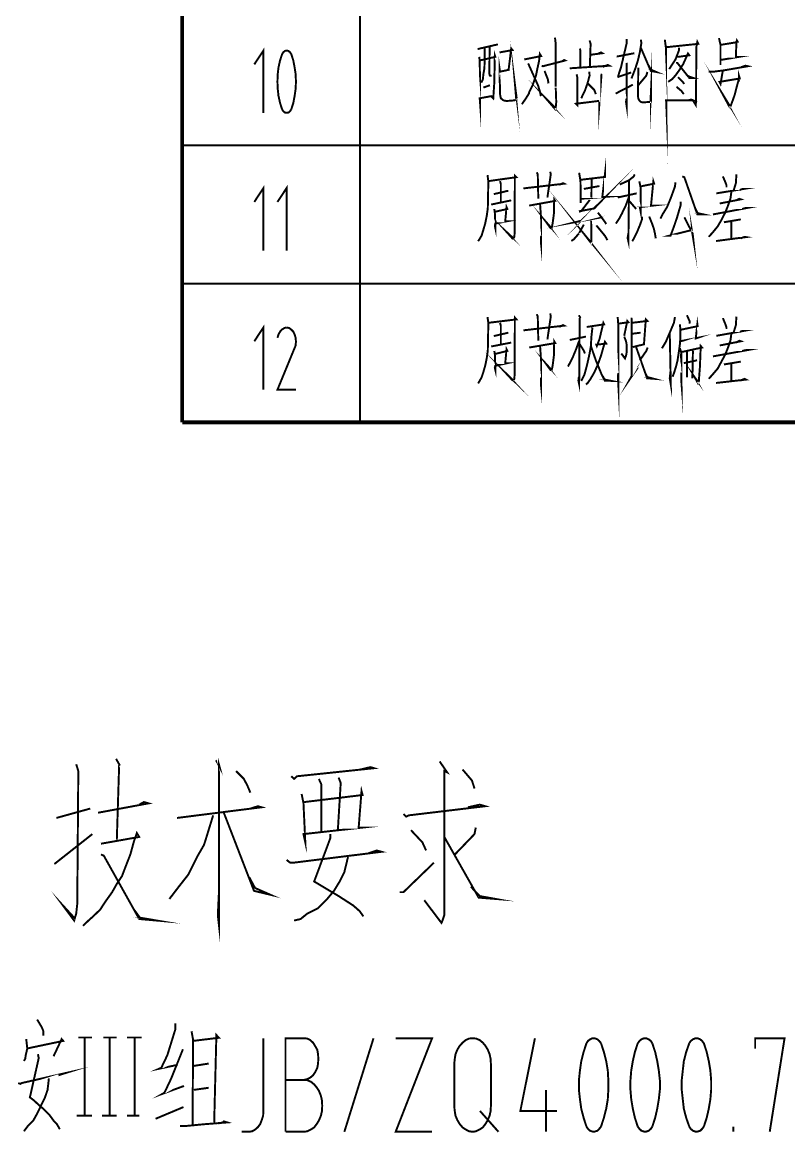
# Model space of a CAD drawing. Header units: millimetres. Extents: x 65 to 1398, y -63 to 357.
# Drawn here: x 355.76 to 389.54, y 71.72 to 120.62 of the extents above; entities that cross this region are included whole.
import ezdxf

# ---------------------------------------------------------------- set-up
doc = ezdxf.new("R2010")
doc.units = ezdxf.units.MM
doc.header["$LTSCALE"] = 0.25
doc.layers.add('P', color=7, linetype='Continuous')

msp = doc.modelspace()

# ---------------------------------------------------------------- linework, layer by layer
at = {"layer": 'P'}
for points, const_width in [([(362.8127897448064, 188.3498292557956), (362.8127897448064, 102.999869971135)], 0.1710016096220384), ([(370.6457037794706, 188.3498292557956), (370.6457037794706, 102.999869971135)], 0.0858259029281714), ([(377.5501375915483, 117.2554224082574), (377.481216790712, 117.8054884224788), (377.5267305271133, 117.2554224082574)], 0.0858259029281714), ([(379.2360964270994, 119.9387822672313), (379.2699066312833, 119.6637492601206), (379.2699066312833, 117.7827315542782)], 0.0858259029281714), ([(380.7614567927774, 119.8126441977763), (380.8069705291787, 119.6637492601206), (380.7725101287606, 118.6201843040621)], 0.0858259029281714), ([(382.3895481634754, 119.8698614663951), (382.3895481634754, 119.6637492601206), (382.1489755567828, 118.6429411722628), (382.0111339551103, 118.2183630312621)], 0.0858259029281714), ([(383.0202385107506, 119.8471045981944), (383.0436455751856, 119.6982096605387), (382.9747247743493, 119.2853350517555), (382.8830471053124, 118.9069208433904), (382.779665904058, 118.585723903644), (382.6073639019673, 118.1383888944426)], 0.0858259029281714), ([(384.0755069990265, 119.8471045981944), (384.1216709316622, 119.5148543224649), (384.1444277998628, 116.8997650680929), (384.1327242676454, 117.1747980752036), (385.3258343575937, 117.1747980752036), (385.24521002454, 117.2092584756218), (385.0846115546669, 117.1747980752036)], 0.0858259029281714), ([(384.1327242676454, 119.5148543224649), (385.5553536283032, 119.6637492601206), (385.5091896956676, 119.7554269291575), (385.463025763032, 119.5148543224649), (385.4519724270488, 117.2320153438224), (385.4402688948313, 116.9686858689292), (385.3141308253763, 117.1747980752036)], 0.0858259029281714), ([(386.4610769826892, 119.9160253990307), (386.5299977835254, 119.617585327485), (386.5299977835254, 118.7346188412997), (386.5299977835254, 118.9524345797917), (387.3440434688744, 119.0902761814642), (387.2068520634362, 119.0902761814642), (387.2296089316368, 119.7209665287394), (387.2523657998375, 119.8126441977763), (387.2868262002556, 119.7554269291575), (387.1606881308006, 119.7209665287394), (386.5299977835254, 119.617585327485)], 0.0858259029281714), ([(366.3908196221831, 116.6247320609822), (366.3908196221831, 119.3653091885749), (365.9896485456173, 118.7573757095004)], 0.0858259029281714), ([(367.6177399163154, 119.2164142509192), (367.5605226476966, 119.2963883877386), (367.4916018468604, 119.3542558525917), (367.4116277100409, 119.3653091885749), (367.3427069092047, 119.3542558525917), (367.2737861083684, 119.2963883877386), (367.2165688397496, 119.2164142509192)], 0.0858259029281714), ([(375.8297183555791, 119.4342299894112), (376.7243883739818, 119.6409923919199)], 0.0858259029281714), ([(375.8986391564154, 119.0902761814642), (375.9213960246159, 118.929677711591), (375.9330995568334, 118.0122508249876), (375.9330995568334, 117.771678218295), (375.9330995568334, 117.1058772743674), (375.9213960246159, 117.2664757442405), (376.4259483024362, 117.3588036095118), (376.5176259714731, 117.2664757442405), (376.5637899041086, 117.9550335563688), (376.5865467723093, 119.1591969823004), (376.6093036405099, 119.0902761814642), (375.9213960246159, 118.929677711591)], 0.0858259029281714), ([(376.1392117631079, 119.49144725803), (376.1392117631079, 118.9069208433904), (376.1275082308904, 118.585723903644), (376.0819944944891, 118.3217442325165), (376.0592376262884, 118.092224961807), (375.9903168254522, 117.9550335563688)], 0.0858259029281714), ([(376.3570275015999, 119.5376111906656), (376.3459741656167, 118.3445011007171), (376.3687310338174, 118.2645269638977), (376.4487051706368, 118.2528234316802)], 0.0858259029281714), ([(376.7926589785837, 119.2853350517555), (377.3661320572402, 119.3887162530099), (377.3089147886214, 119.4569868576118), (377.1944802513839, 118.5285066350252)], 0.0858259029281714), ([(377.8823878672778, 118.9758416442266), (378.6281629480249, 119.1247365818823), (378.5702954831718, 119.2164142509192), (378.5364852789879, 118.9069208433904), (378.4675644781517, 118.5974274358615), (378.3986436773155, 118.2645269638977), (378.2608020756429, 117.8633558873319), (378.1002036057698, 117.5304554153681), (378.0891502697866, 117.4732381467493), (377.9513086681141, 117.2554224082574), (377.7790066660234, 117.0031462693473)], 0.0858259029281714), ([(380.3368786517767, 119.4569868576118), (380.3596355199773, 119.3308487881568), (380.3596355199773, 118.5974274358615)], 0.0858259029281714), ([(380.8069705291787, 119.1819538505011), (381.3232263392163, 119.2508746513373), (381.2660090705975, 119.2853350517555), (381.1509243371257, 119.2391711191199)], 0.0858259029281714), ([(382.9058039735131, 118.6201843040621), (382.9058039735131, 118.5285066350252), (382.8941004412956, 117.3815604777124), (382.9058039735131, 117.2554224082574), (382.9519679061487, 117.1747980752036), (383.0202385107506, 117.1058772743674), (383.0891593115869, 117.0831204061667), (383.4220597835507, 117.1058772743674), (383.467573519952, 117.1058772743674), (383.467573519952, 117.5993762162043), (383.4448166517514, 117.1175808065848)], 0.0858259029281714), ([(383.0202385107506, 119.49144725803), (383.4565201839688, 118.4706391701722), (383.6970927906614, 118.4251254337709), (383.4565201839688, 118.5285066350252), (383.3531389827144, 118.7346188412997)], 0.0858259029281714), ([(384.6145196772649, 119.1019797136817), (384.6717369458836, 119.0902761814642), (385.1535323555031, 119.1591969823004), (385.0963150868843, 119.2391711191199), (384.8784993483924, 118.7573757095004), (384.7061973463018, 118.4940462346071), (384.5573024086461, 118.2872838320983), (384.4084074709904, 118.115632026242), (384.2244019366823, 117.9894939567869)], 0.0858259029281714), ([(384.6951440103186, 119.49144725803), (384.6951440103186, 119.3653091885749), (384.5455988764286, 118.9758416442266), (384.3505400061373, 118.6774015726809), (384.2705658693178, 118.5512635032259)], 0.0858259029281714), ([(367.2165688397496, 119.2164142509192), (367.1248911707127, 118.929677711591), (367.0559703698764, 118.6201843040621), (367.0215099694583, 118.3217442325165), (367.0098064372409, 118.0005472927701), (367.0215099694583, 117.6910538852413), (367.0559703698764, 117.3698569454949), (367.1248911707127, 117.0603635379661), (367.2165688397496, 116.7736269986379)], 0.0858259029281714), ([(367.6177399163154, 116.7736269986379), (367.7094175853523, 117.0603635379661), (367.7672850502054, 117.3698569454949), (367.8127987866067, 117.6910538852413), (367.8245023188242, 118.0005472927701), (367.8127987866067, 118.3217442325165), (367.7672850502054, 118.6201843040621), (367.7094175853523, 118.929677711591), (367.6177399163154, 119.2164142509192)], 0.0858259029281714), ([(377.2399939877852, 118.5285066350252), (376.8160660430187, 118.4368289659883), (376.7926589785837, 118.5974274358615), (376.7926589785837, 118.3445011007171), (376.8160660430187, 117.6565934848231), (376.8160660430187, 117.4732381467493), (376.8271193790019, 117.3815604777124), (376.8505264434368, 117.2664757442405), (376.8960401798382, 117.2320153438224), (376.9649609806744, 117.1747980752036), (377.0683421819288, 117.152041207003), (377.1717233831832, 117.152041207003), (377.4584599225114, 117.1747980752036), (377.5267305271133, 117.2320153438224)], 0.0858259029281714), ([(378.0546898693684, 118.803539642136), (378.5020248785698, 117.8054884224788), (378.5819990153893, 117.5304554153681), (378.6164594158074, 117.3588036095118)], 0.0858259029281714), ([(378.6509198162256, 118.7001584408816), (378.7081370848443, 118.6774015726809), (379.6827812400665, 118.929677711591), (379.6372675036652, 118.9524345797917), (379.568346702829, 118.9069208433904)], 0.0858259029281714), ([(382.7335019714224, 119.2508746513373), (381.9539166864915, 119.1019797136817)], 0.0858259029281714), ([(382.3895481634754, 118.8262965103366), (382.4012516956929, 118.6774015726809), (382.4012516956929, 116.8770081998923), (382.3667912952748, 117.1058772743674), (382.3895481634754, 117.2554224082574)], 0.0858259029281714), ([(384.5690059408635, 118.8262965103366), (384.6262232094823, 118.8262965103366), (385.1535323555031, 118.1611457626433), (385.3258343575937, 118.1611457626433), (385.1535323555031, 118.2183630312621), (385.0735582186837, 118.2645269638977)], 0.0858259029281714), ([(386.6333789847798, 118.4940462346071), (386.5299977835254, 117.89781628775), (386.4838338508898, 117.9894939567869), (387.3785038692926, 118.1383888944426), (387.3440434688744, 118.2528234316802), (387.3440434688744, 118.1383888944426), (387.2296089316368, 117.7138107534419), (387.1606881308006, 117.4387777463312), (387.0807139939811, 117.2092584756218), (387.0117931931449, 117.0259031375479), (386.9656292605093, 116.8997650680929), (386.9311688600911, 116.8770081998923), (386.6216754525623, 117.4504812785487), (386.9428723923086, 116.9225219362935)], 0.0858259029281714), ([(378.7770578856806, 118.4706391701722), (378.9259528233363, 118.092224961807), (378.9493598877713, 117.9205731559507)], 0.0858259029281714), ([(379.8895436425753, 118.585723903644), (381.6327197467452, 118.7001584408816), (381.5637989459089, 118.7346188412997), (381.3342796751995, 118.6429411722628)], 0.0858259029281714), ([(380.1879837141209, 118.3217442325165), (380.2217939183048, 118.1956061630614), (380.2217939183048, 118.1383888944426), (380.2217939183048, 116.9686858689292), (380.164576649686, 117.0259031375479), (381.1853847375438, 117.152041207003)], 0.0858259029281714), ([(380.7497532605599, 118.4368289659883), (380.7614567927774, 118.2645269638977), (380.6691289275062, 117.9205731559507), (380.5546943902687, 117.5993762162043), (380.4747202534492, 117.4387777463312), (380.3940959203954, 117.2664757442405)], 0.0858259029281714), ([(381.2887659387982, 118.3445011007171), (381.1853847375438, 116.9225219362935), (381.1853847375438, 117.1058772743674)], 0.0858259029281714), ([(381.9883770869096, 118.1956061630614), (382.5963105659842, 118.4023685655702)], 0.0858259029281714), ([(383.3069750500788, 118.4251254337709), (383.2614613136776, 118.2645269638977), (382.9058039735131, 117.839948822897)], 0.0858259029281714), ([(386.0020384412703, 118.4368289659883), (386.2205043759965, 118.4368289659883), (386.6678393851979, 118.4940462346071), (387.734161209457, 118.6774015726809), (387.6307800082026, 118.7001584408816), (387.4474246701288, 118.6429411722628)], 0.0858259029281714), ([(376.3687310338174, 117.839948822897), (376.0819944944891, 117.7372178178769)], 0.0858259029281714), ([(379.2699066312833, 117.7372178178769), (379.2933136957182, 117.1058772743674), (379.2699066312833, 116.8425477994741), (379.2471497630826, 116.7853305308553), (378.880439086935, 117.2092584756218), (379.2471497630826, 116.8425477994741)], 0.0858259029281714), ([(380.6691289275062, 117.9316264919339), (380.9675689990519, 117.6338366166225), (381.0364897998881, 117.4504812785487)], 0.0858259029281714), ([(381.9077527538559, 117.4732381467493), (382.6652313668204, 117.8633558873319)], 0.0858259029281714), ([(384.6606836099004, 118.1956061630614), (384.8440389479742, 118.0122508249876), (384.9357166170112, 117.89781628775)], 0.0858259029281714), ([(384.5917628090642, 117.771678218295), (384.8095785475562, 117.5876726839869), (384.9129597488105, 117.4504812785487)], 0.0858259029281714), ([(367.2165688397496, 116.7736269986379), (367.2737861083684, 116.6930026655841), (367.3427069092047, 116.6357853969653), (367.4116277100409, 116.6247320609822), (367.4916018468604, 116.6357853969653), (367.5605226476966, 116.6930026655841), (367.6177399163154, 116.7736269986379)], 0.0858259029281714), ([(362.8127897448064, 115.1910493643411), (414.1119722389493, 115.1910493643411)], 0.0858259029281714), ([(380.3024182513585, 113.9868859384095), (380.3596355199773, 113.6195250660275), (380.3713390521948, 112.9660778505517), (380.3713390521948, 112.6565844430229), (380.3713390521948, 112.8399397810967), (381.4032004760357, 112.9199139179161), (381.3232263392163, 112.9199139179161), (381.4376608764539, 113.9179651375732), (381.4376608764539, 113.8028804041014), (380.3596355199773, 113.6767423346463)], 0.0858259029281714), ([(376.3115137651986, 113.6195250660275), (377.5384340593308, 113.7918270681182), (377.4695132584945, 113.8607478689545), (377.4695132584945, 113.6767423346463), (377.4584599225114, 111.3373362836194), (377.4467563902939, 111.165684477763), (377.4005924576583, 111.0967636769268)], 0.0858259029281714), ([(378.4331040777336, 114.0096428066102), (378.4786178141349, 113.9179651375732), (378.5020248785698, 112.8399397810967)], 0.0858259029281714), ([(380.2907147191411, 112.2892235706409), (380.9675689990519, 112.4153616400959), (381.1970882697613, 112.6565844430229), (380.3940959203954, 111.8763489618577), (380.164576649686, 111.8191316932389), (381.2887659387982, 112.0252438995133), (381.128167468925, 112.2320063020221), (381.4376608764539, 111.8191316932389), (381.4948781450727, 111.727454024202)], 0.0858259029281714), ([(379.0293340245906, 114.0323996748108), (379.0520908927913, 113.9179651375732), (378.9031959551356, 112.8971570497154)], 0.0858259029281714), ([(382.7452055036399, 113.9179651375732), (382.7107451032218, 113.8262874685363), (382.4929293647298, 113.6539854664457), (382.2178963576191, 113.5278473969907), (382.091758288164, 113.4706301283719), (382.5046328969473, 113.6539854664457), (382.4701724965291, 110.9706256074717), (382.435712096111, 111.1195205451274), (382.4701724965291, 111.3145794154187)], 0.0858259029281714), ([(387.2296089316368, 113.9179651375732), (387.2068520634362, 113.5278473969907), (387.1034708621818, 113.1955971212611)], 0.0858259029281714), ([(366.3908196221831, 110.5577509986885), (366.3908196221831, 113.3100316584987), (365.9896485456173, 112.7020981794241)], 0.0858259029281714), ([(367.4116277100409, 110.5577509986885), (367.4116277100409, 113.3100316584987), (367.0098064372409, 112.7020981794241)], 0.0858259029281714), ([(376.2653498325629, 113.8835047371551), (376.299810232981, 113.6195250660275), (376.2881067007636, 112.8744001815148), (376.2770533647804, 112.4153616400959), (376.2308894321448, 112.0831113643664), (376.1619686313086, 111.7502108924026), (376.0819944944891, 111.4751778852919), (376.0013701614354, 111.2111982141643), (375.8524752237797, 110.9706256074717)], 0.0858259029281714), ([(376.8160660430187, 113.6195250660275), (376.8505264434368, 113.50509052879), (376.8505264434368, 112.6903946472067)], 0.0858259029281714), ([(379.4305051011564, 113.4589265961544), (379.5911035710296, 113.5278473969907), (379.6372675036652, 113.50509052879), (377.8479274668597, 113.2983281262812)], 0.0858259029281714), ([(380.8531344618143, 113.7346097994994), (380.8414309295968, 112.8971570497154)], 0.0858259029281714), ([(382.9519679061487, 113.6084717300444), (383.0091851747675, 113.3444920589168), (383.0091851747675, 112.7710189802604), (383.0091851747675, 112.2892235706409), (382.9747247743493, 112.4725789087147), (383.5592511889889, 112.541499709551), (383.467573519952, 112.541499709551), (383.5709547212064, 113.6084717300444), (383.6054151216246, 113.50509052879), (382.9747247743493, 113.378952459335)], 0.0858259029281714), ([(384.5455988764286, 113.5623077974088), (384.5228420082279, 113.378952459335), (384.3394866701541, 112.8744001815148), (384.178888200281, 112.4842824409322), (383.9955328622071, 112.1858423693865), (383.8804481287352, 111.9680266308946)], 0.0858259029281714), ([(384.8440389479742, 113.8262874685363), (384.9357166170112, 113.7918270681182), (385.5091896956676, 112.1513819689684), (385.7842227027784, 112.1513819689684), (385.520893227885, 112.2092494338215), (385.4292155588481, 112.3926047718953)], 0.0858259029281714), ([(386.6333789847798, 113.8262874685363), (386.7478135220173, 113.5623077974088), (386.7939774546529, 113.4361697279537), (386.7939774546529, 113.3444920589168)], 0.0858259029281714), ([(377.1827767191663, 113.1955971212611), (376.5403828396737, 113.0460519873711)], 0.0858259029281714), ([(378.1002036057698, 112.541499709551), (379.2471497630826, 112.7482621120597), (379.2016360266813, 112.817182912896), (379.2016360266813, 112.7482621120597), (379.1899324944638, 112.1858423693865), (379.132715225845, 111.7502108924026), (379.0865512932094, 111.5206916216932)], 0.0858259029281714), ([(380.8297273973793, 111.8763489618577), (380.8414309295968, 111.2456586145825), (380.8414309295968, 111.016139343873), (380.8297273973793, 110.890001274418), (380.5546943902687, 111.2456586145825), (380.8297273973793, 110.9127581426186)], 0.0858259029281714), ([(380.508530457633, 113.2755712580806), (381.1970882697613, 113.4017093275356)], 0.0858259029281714), ([(382.4929293647298, 112.9199139179161), (382.3550877630573, 112.541499709551), (382.183435957201, 112.1858423693865), (382.0683512237291, 111.9680266308946), (381.9194562860734, 111.7502108924026)], 0.0858259029281714), ([(382.0000806191271, 112.8971570497154), (382.8368831726768, 113.0805123877893)], 0.0858259029281714), ([(387.0117931931449, 113.1721900568262), (386.9656292605093, 112.8399397810967), (386.8394911910543, 112.4842824409322), (386.7250566538167, 112.2092494338215), (386.5644581839435, 111.8991058300583), (386.4038597140703, 111.6240728229476), (386.1970973115616, 111.3717966840375), (386.0137419734878, 111.165684477763)], 0.0858259029281714), ([(386.3466424454516, 113.0805123877893), (387.5618592073664, 113.2755712580806), (387.5046419387476, 113.2755712580806), (387.3785038692926, 113.2300575216793)], 0.0858259029281714), ([(376.4259483024362, 112.5876636421866), (377.3089147886214, 112.7710189802604)], 0.0858259029281714), ([(376.5637899041086, 112.3926047718953), (376.5865467723093, 112.2320063020221), (376.6093036405099, 111.7846712928207), (376.6093036405099, 111.5440986861282), (376.5865467723093, 111.6468296911482), (376.6093036405099, 111.7502108924026), (377.137262982765, 111.853592093657), (377.0455853137282, 111.853592093657), (377.102802582347, 112.4725789087147), (377.137262982765, 112.3926047718953), (376.5865467723093, 112.2664667024403)], 0.0858259029281714), ([(379.0637944250088, 111.5206916216932), (378.8459786865168, 111.8191316932389), (379.0865512932094, 111.5440986861282)], 0.0858259029281714), ([(378.5819990153893, 112.5876636421866), (378.6281629480249, 111.9335662304764), (378.6281629480249, 111.3945535522381), (378.6281629480249, 110.9361652070536), (378.6281629480249, 110.8210804735817), (378.6164594158074, 110.9361652070536), (378.6281629480249, 111.2111982141643)], 0.0858259029281714), ([(380.7725101287606, 112.7937758484611), (380.3940959203954, 112.3009271028584), (380.3024182513585, 112.2664667024403)], 0.0858259029281714), ([(382.5046328969473, 112.7482621120597), (382.8141263044761, 112.3926047718953)], 0.0858259029281714), ([(384.775118147138, 112.7138017116416), (384.775118147138, 112.5642565777516), (384.6262232094823, 112.0597042999315)], 0.0858259029281714), ([(386.1970973115616, 112.1513819689684), (387.7114043412564, 112.4381185082966), (387.6424835404201, 112.4381185082966), (387.4818850705469, 112.3926047718953)], 0.0858259029281714), ([(386.4955373831073, 112.6331773785879), (387.4246678019281, 112.817182912896), (387.3557470010919, 112.8399397810967), (387.2179053994194, 112.7710189802604)], 0.0858259029281714), ([(377.3895391216752, 111.0623032765086), (377.1138559183301, 111.3717966840375), (377.4122959898758, 111.0967636769268)], 0.0858259029281714), ([(383.0781059756037, 112.0597042999315), (383.0781059756037, 111.9569732949114), (382.9747247743493, 111.6702367555832), (382.8368831726768, 111.3373362836194), (382.7452055036399, 111.1539809455455), (382.6418243023855, 110.9706256074717)], 0.0858259029281714), ([(383.3875993831326, 112.0597042999315), (383.5137374525876, 111.7502108924026), (383.593711589407, 111.5206916216932), (383.6398755220426, 111.3145794154187), (383.6626323902433, 111.1884413459637), (383.6743359224608, 111.0967636769268)], 0.0858259029281714), ([(384.6372765454655, 112.0831113643664), (384.4883816078099, 111.6468296911482), (384.3277831379366, 111.2111982141643), (384.2588623371004, 111.2111982141643), (385.2107496241219, 111.4517708208569)], 0.0858259029281714), ([(384.9357166170112, 112.0252438995133), (385.3030774893931, 111.3145794154187), (385.3258343575937, 111.0967636769268), (385.2796704249582, 111.3717966840375)], 0.0858259029281714), ([(380.508530457633, 111.7046971560013), (380.3024182513585, 111.3373362836194)], 0.0858259029281714), ([(381.0592466680888, 111.6702367555832), (381.4376608764539, 111.2111982141643), (381.5065816772901, 111.0967636769268), (381.5410420777083, 111.016139343873)], 0.0858259029281714), ([(386.6788927211811, 111.8074281610214), (387.4246678019281, 111.9335662304764)], 0.0858259029281714), ([(387.0117931931449, 111.8191316932389), (387.0000896609274, 111.0388962120737)], 0.0858259029281714), ([(380.2907147191411, 111.3145794154187), (380.0728989806491, 111.0623032765086), (379.9584644434115, 110.9816789434549)], 0.0858259029281714), ([(386.3349389132341, 110.9816789434549), (387.6535368764033, 111.1539809455455), (387.5852662718013, 111.165684477763), (387.4129642697106, 111.0967636769268)], 0.0858259029281714), ([(362.8127897448064, 109.1013114338468), (414.1119722389493, 109.1013114338468)], 0.0858259029281714), ([(376.2653498325629, 107.6331683367876), (376.299810232981, 107.3808921978775), (376.2881067007636, 106.6240637811473), (376.2770533647804, 106.1533217075109), (376.2308894321448, 105.8210714317814), (376.1619686313086, 105.4881709598176), (376.0819944944891, 105.2131379527069), (376.0013701614354, 104.9725653460143), (375.8524752237797, 104.7085856748867)], 0.0858259029281714), ([(376.3115137651986, 107.3808921978775), (377.5384340593308, 107.5297871355332), (377.4695132584945, 107.6097612723526), (377.4695132584945, 107.4264059342788), (377.4584599225114, 105.0869998832518), (377.4467563902939, 104.9146978811612), (377.4005924576583, 104.8347237443418)], 0.0858259029281714), ([(378.4331040777336, 107.7593064062426), (378.4786178141349, 107.6559252049883), (378.5020248785698, 106.5896033807292)], 0.0858259029281714), ([(379.0293340245906, 107.7937668066608), (379.0520908927913, 107.6559252049883), (378.9031959551356, 106.6468206493479)], 0.0858259029281714), ([(380.3251751195592, 107.587004404152), (380.3024182513585, 104.6741252744686), (380.2679578509404, 104.8347237443418), (380.2907147191411, 105.0063755501981)], 0.0858259029281714), ([(380.2907147191411, 107.713142473607), (380.3596355199773, 107.587004404152)], 0.0858259029281714), ([(382.0000806191271, 107.6331683367876), (382.0228374873278, 107.3230247330244), (382.0228374873278, 104.7313425430874), (382.0111339551103, 104.9381049455962), (382.0228374873278, 105.1669740200713)], 0.0858259029281714), ([(382.6073639019673, 107.6097612723526), (382.6190674341849, 107.3808921978775), (382.6190674341849, 105.0408359506162), (382.5618501655661, 104.9381049455962), (382.8941004412956, 105.4192501589814)], 0.0858259029281714), ([(382.6418243023855, 107.3808921978775), (383.3069750500788, 107.460866334697), (383.2387044454769, 107.5297871355332), (383.1580801124231, 106.4400582468392)], 0.0858259029281714), ([(384.5228420082279, 107.6331683367876), (384.4773282718266, 107.3808921978775), (384.2933227375185, 106.9446105246593), (384.1216709316622, 106.5434394480936), (383.9493689295715, 106.2567029087653)], 0.0858259029281714), ([(384.7634146149205, 107.0707485941143), (385.520893227885, 107.2313470639875), (385.5091896956676, 107.3230247330244), (385.4402688948313, 106.6923343857492), (385.5091896956676, 106.7157414501842), (384.7406577467199, 106.5661963162942)], 0.0858259029281714), ([(385.0501511542487, 107.713142473607), (385.1652358877207, 107.460866334697), (385.1762892237037, 107.3464317974594)], 0.0858259029281714), ([(386.6333789847798, 107.587004404152), (386.7478135220173, 107.3119713970413), (386.7939774546529, 107.1741297953688), (386.7939774546529, 107.1052089945325)], 0.0858259029281714), ([(387.2296089316368, 107.6559252049883), (387.2068520634362, 107.2775109966231), (387.1034708621818, 106.9446105246593)], 0.0858259029281714), ([(366.3908196221831, 104.4329024715417), (366.3908196221831, 107.1741297953688), (365.9896485456173, 106.5661963162942)], 0.0858259029281714), ([(367.4116277100409, 107.1741297953688), (367.319950041004, 107.1513729271681), (367.2048653075321, 107.0824521263318), (367.1248911707127, 106.9907744572949), (367.0559703698764, 106.8646363878399), (367.0098064372409, 106.7157414501842)], 0.0858259029281714), ([(367.7555815179879, 106.2449993765479), (367.8127987866067, 106.3828409782204), (367.8245023188242, 106.555142980311), (367.8127987866067, 106.7157414501842), (367.7672850502054, 106.8646363878399), (367.7094175853523, 106.9907744572949), (367.6177399163154, 107.0824521263318), (367.5260622472784, 107.1513729271681), (367.4116277100409, 107.1741297953688)], 0.0858259029281714), ([(376.8160660430187, 107.3808921978775), (376.8505264434368, 107.2547541284225), (376.8505264434368, 106.4400582468392)], 0.0858259029281714), ([(379.4305051011564, 107.1968866635694), (379.5911035710296, 107.2775109966231), (379.6372675036652, 107.2547541284225), (377.8479274668597, 107.0479917259137)], 0.0858259029281714), ([(380.8875948622324, 107.1741297953688), (380.8414309295968, 106.772958718803), (380.8186740613962, 106.3600841100197), (380.7614567927774, 106.0271836380559), (380.6808324597237, 105.6604729619083), (380.6008583229042, 105.3392760221619), (380.5319375220679, 105.0869998832518), (380.3940959203954, 104.8230202121243)], 0.0858259029281714), ([(380.634668527088, 107.1968866635694), (381.4032004760357, 107.3119713970413), (381.3687400756177, 107.3808921978775), (381.1970882697613, 106.6578739853311), (381.0820035362894, 106.3600841100197), (381.0592466680888, 106.4173013786385), (381.4948781450727, 106.4634653112741), (381.4376608764539, 106.5434394480936), (381.3921471400526, 106.3828409782204), (381.2660090705975, 105.935505969019), (381.128167468925, 105.5453882284364), (380.9675689990519, 105.1903810845062), (380.8069705291787, 104.9146978811612), (380.6808324597237, 104.7313425430874), (380.6008583229042, 104.6624217422511)], 0.0858259029281714), ([(382.0572978877459, 107.3464317974594), (382.4701724965291, 107.4036490660782), (382.4240085638936, 107.460866334697), (382.286166962221, 106.8074191192211)], 0.0858259029281714), ([(384.7406577467199, 107.3119713970413), (384.7634146149205, 107.0707485941143), (384.7634146149205, 106.772958718803), (384.7406577467199, 106.4400582468392), (384.6951440103186, 106.1078079711097), (384.6372765454655, 105.7293937627445), (384.5690059408635, 105.4537105593995), (384.4883816078099, 105.1903810845062), (384.4194608069735, 105.0063755501981)], 0.0858259029281714), ([(377.1827767191663, 106.9446105246593), (376.5403828396737, 106.7957155870036)], 0.0858259029281714), ([(378.1002036057698, 106.2911633091835), (379.2471497630826, 106.4862221794748), (379.2016360266813, 106.5661963162942), (379.2016360266813, 106.4862221794748), (379.1899324944638, 105.935505969019), (379.132715225845, 105.4881709598176), (379.0865512932094, 105.2703552213257)], 0.0858259029281714), ([(380.3024182513585, 106.5896033807292), (380.164576649686, 106.211189172364), (380.0273852442478, 105.8782887004002), (379.8895436425753, 105.6032556932895), (379.8089193095216, 105.4537105593995)], 0.0858259029281714), ([(379.8895436425753, 106.6240637811473), (380.6008583229042, 106.772958718803)], 0.0858259029281714), ([(382.286166962221, 106.772958718803), (382.3206273626392, 106.6923343857492), (382.3667912952748, 106.5661963162942), (382.4012516956929, 106.3828409782204), (382.4012516956929, 106.2339460405647), (382.3895481634754, 106.0505907024909), (382.3667912952748, 105.935505969019), (382.3206273626392, 105.809367899564), (382.160028892766, 106.0271836380559), (382.3206273626392, 105.8210714317814)], 0.0858259029281714), ([(383.0091851747675, 106.9446105246593), (382.6418243023855, 106.899096788258)], 0.0858259029281714), ([(384.2933227375185, 106.9218536564587), (384.3394866701541, 104.6624217422511), (384.2933227375185, 104.9381049455962), (384.3277831379366, 105.247598353125)], 0.0858259029281714), ([(387.0117931931449, 106.9218536564587), (386.9656292605093, 106.5896033807292), (386.8394911910543, 106.2339460405647), (386.7250566538167, 105.9582628372196), (386.5644581839435, 105.6604729619083), (386.4038597140703, 105.3620328903626), (386.1970973115616, 105.12146028367), (386.0137419734878, 104.9146978811612)], 0.0858259029281714), ([(386.3466424454516, 106.8074191192211), (387.5618592073664, 107.0252348577131), (387.5046419387476, 107.0252348577131), (387.3785038692926, 106.9790709250775)], 0.0858259029281714), ([(386.4955373831073, 106.3828409782204), (387.4246678019281, 106.5661963162942), (387.3557470010919, 106.5896033807292), (387.2179053994194, 106.5089790476754)], 0.0858259029281714), ([(367.7555815179879, 106.2449993765479), (367.0098064372409, 104.4329024715417), (367.8245023188242, 104.4329024715417)], 0.0858259029281714), ([(377.3895391216752, 104.8230202121243), (377.1138559183301, 105.12146028367), (377.4122959898758, 104.8347237443418)], 0.0858259029281714), ([(376.4259483024362, 106.3373272418191), (377.3089147886214, 106.5089790476754)], 0.0858259029281714), ([(376.5637899041086, 106.1422683715278), (376.5865467723093, 105.9927232376378), (376.6093036405099, 105.5226313602357), (376.6093036405099, 105.3048156217438), (376.5865467723093, 105.3964932907807), (376.6093036405099, 105.4881709598176), (377.137262982765, 105.6032556932895), (377.0455853137282, 105.6032556932895), (377.102802582347, 106.211189172364), (377.137262982765, 106.1422683715278), (376.5865467723093, 106.0044267698553)], 0.0858259029281714), ([(379.0637944250088, 105.2703552213257), (378.8459786865168, 105.5687952928714), (379.0865512932094, 105.3048156217438)], 0.0858259029281714), ([(378.5819990153893, 106.3373272418191), (378.6281629480249, 105.6715262978914), (378.6281629480249, 105.1442171518706), (378.6281629480249, 104.6741252744686), (378.6281629480249, 104.559690737231), (378.6164594158074, 104.6741252744686), (378.6281629480249, 104.9725653460143)], 0.0858259029281714), ([(380.3251751195592, 106.4400582468392), (380.508530457633, 106.1533217075109), (380.5546943902687, 106.0271836380559)], 0.0858259029281714), ([(380.8186740613962, 106.3600841100197), (381.0364897998881, 105.7293937627445), (381.3004694710157, 105.0869998832518), (381.4266075404707, 104.8347237443418), (381.713344079799, 104.8230202121243), (381.4266075404707, 104.8802374807431), (381.3342796751995, 105.0408359506162)], 0.0858259029281714), ([(383.1925405128412, 106.4400582468392), (382.6652313668204, 106.3139201773841)], 0.0858259029281714), ([(382.8024227722586, 106.3373272418191), (383.2959217140957, 104.9381049455962), (383.593711589407, 104.9146978811612), (383.2959217140957, 104.995322214215), (383.2270009132594, 105.1442171518706)], 0.0858259029281714), ([(383.3186785822963, 106.2911633091835), (383.2614613136776, 106.1422683715278), (382.9747247743493, 105.7293937627445)], 0.0858259029281714), ([(384.7406577467199, 106.2567029087653), (384.7978750153387, 106.0844009066747), (384.7978750153387, 105.4192501589814), (384.8095785475562, 104.7313425430874), (384.7978750153387, 104.8802374807431), (384.8095785475562, 105.1903810845062)], 0.0858259029281714), ([(384.775118147138, 106.0844009066747), (385.7159520981763, 106.2911633091835), (385.6580846333233, 106.3600841100197), (385.6236242329052, 105.4537105593995), (385.589163832487, 105.0063755501981), (385.5781104965039, 104.8230202121243), (385.5319465638682, 104.7313425430874), (385.3830516262126, 104.995322214215), (385.5319465638682, 104.7885598117062)], 0.0858259029281714), ([(385.0501511542487, 106.1078079711097), (385.0501511542487, 104.9725653460143)], 0.0858259029281714), ([(385.3141308253763, 106.1533217075109), (385.2913739571757, 104.9381049455962)], 0.0858259029281714), ([(386.1970973115616, 105.9010455686009), (387.7114043412564, 106.1767287719459), (387.6424835404201, 106.1767287719459), (387.4818850705469, 106.1422683715278)], 0.0858259029281714), ([(385.4974861634501, 105.7293937627445), (384.9129597488105, 105.6032556932895)], 0.0858259029281714), ([(386.6788927211811, 105.5453882284364), (387.4246678019281, 105.6715262978914)], 0.0858259029281714), ([(387.0117931931449, 105.5687952928714), (387.0000896609274, 104.7885598117062)], 0.0858259029281714), ([(386.3349389132341, 104.7313425430874), (387.6535368764033, 104.8802374807431), (387.5852662718013, 104.9146978811612), (387.4129642697106, 104.8347237443418)], 0.0858259029281714), ([(362.8127897448064, 102.999869971135), (414.1119722389493, 102.999869971135)], 0.1710016096220384), ([(359.8992604188887, 88.18189779133931), (360.0715624209793, 87.88410791602793), (360.0371020205612, 87.9413251846467), (359.9337208193068, 84.62662478216325)], 0.0858259029281714), ([(364.3036897100662, 88.12468052272052), (364.4642881799394, 87.81518711519168), (364.4298277795212, 87.9413251846467), (364.4298277795212, 80.88799643491335), (364.3836638468856, 81.3008710436966), (364.4298277795212, 82.25275833071814)], 0.0858259029281714), ([(374.1554630522454, 88.06746325410175), (374.4877133279749, 87.58566784448223), (374.3615752585199, 87.64288511310102), (374.3615752585199, 82.13767359724626), (374.3615752585199, 81.72479898846302), (374.3615752585199, 81.3008710436966), (374.2816011217004, 81.05964824076969), (374.2354371890648, 80.95691723574961), (373.4786087723346, 81.95431825917244)], 0.0858259029281714), ([(358.1450309787356, 87.9413251846467), (358.2367086477725, 87.64288511310102), (358.1905447151369, 81.78266645331611), (358.1450309787356, 81.36979184453286), (358.0533533096987, 81.05964824076969), (357.5598543678617, 81.72479898846302), (358.0533533096987, 81.18578631022473)], 0.0858259029281714), ([(365.1866561962515, 87.64288511310102), (365.5306100041985, 87.29893130515403), (365.6912084740717, 86.98943789762517), (365.8173465435267, 86.69099782607948)], 0.0858259029281714), ([(367.6177399163154, 87.4133658423916), (367.7438779857704, 87.29893130515403), (367.8700160552254, 87.4133658423916), (371.2653407907627, 87.76902318255607), (371.1047423208895, 87.81518711519168), (370.6684606476713, 87.71180591393727)], 0.0858259029281714), ([(375.1645676078857, 87.71180591393727), (375.5774422166689, 87.23001050431778), (375.6918767539065, 86.8743531641533)], 0.0858259029281714), ([(368.8336068744645, 87.29893130515403), (368.948041411702, 87.04665516624394), (368.948041411702, 84.91336132149145)], 0.0858259029281714), ([(369.7055200246666, 87.3561485737728), (369.7971976937035, 87.1155759670802), (369.6710596242484, 85.03949939094649)], 0.0858259029281714), ([(368.0767784577342, 86.6337805574607), (368.1567525945536, 86.22090594867745), (368.2373769276074, 84.5004867127082), (368.1567525945536, 84.86784758509013), (370.7601383167082, 85.15458412441835), (370.5884865108519, 85.15458412441835), (370.7146245803069, 86.75991862691573), (370.7601383167082, 86.58761662482509), (368.1912129949718, 86.27812321729624)], 0.0858259029281714), ([(359.1079716017404, 85.8080313398942), (361.3329431155298, 86.22090594867745), (361.1268309092553, 86.27812321729624), (360.9200685067465, 86.16368868005866)], 0.0858259029281714), ([(362.5832704740969, 85.57851206918478), (366.3108454853636, 86.0486039465868), (366.1502470154905, 86.0947678792224), (365.8173465435267, 85.99138667796802)], 0.0858259029281714), ([(372.5611818857312, 85.75081407127541), (372.6873199551862, 85.63572933780355), (372.8017544924238, 85.69359680265664), (376.1619686313086, 86.0947678792224), (375.9213960246159, 86.16368868005866), (375.4051402145783, 86.0486039465868)], 0.0858259029281714), ([(357.2731178285335, 85.57851206918478), (358.7640177937933, 85.99138667796802)], 0.0858259029281714), ([(364.1775516406112, 85.69359680265664), (363.8101907682292, 84.5004867127082), (363.7646770318279, 84.37434864325316), (363.4662369602822, 83.85809283321552), (363.0878227519171, 83.0902110805021), (362.6632446109164, 82.55054820602952), (362.2503700021331, 82.01153552779122)], 0.0858259029281714), ([(364.6476435180132, 85.8080313398942), (365.9779450133998, 82.3671928679557), (366.700313029712, 82.19554106209935), (366.0241089460355, 82.49333093741073), (365.7711826108911, 82.96342281481277)], 0.0858259029281714), ([(375.7490940225253, 85.15458412441835), (375.6918767539065, 84.86784758509013), (374.8316671359219, 83.97317756668738)], 0.0858259029281714), ([(357.1814401594966, 83.54859942568666), (358.8556954628302, 84.86784758509013)], 0.0858259029281714), ([(359.2341096711954, 84.44326944408942), (360.9200685067465, 84.74170951563511), (360.8166873054921, 84.91336132149145), (360.6905492360371, 84.55770398132697), (360.5306009623982, 83.97317756668738), (360.3238385598894, 83.44521822443228), (360.1632400900162, 83.02129027966585), (359.9337208193068, 82.67733647171886), (359.7276086130323, 82.30997559933691), (359.4408720737042, 81.90880452277115), (359.1996492707773, 81.5414436503892), (358.8901558632484, 81.24365377507782), (358.6840436569739, 81.05964824076969), (358.442820854047, 80.83077916629456)], 0.0858259029281714), ([(369.3381591522846, 84.86784758509013), (369.3381591522846, 84.68384205078202), (368.62749466819, 82.78006747673894), (368.9142312075182, 82.6084156708826), (369.7055200246666, 82.13767359724626), (370.347263707925, 81.72479898846302), (370.6340002472531, 81.47252284955293), (370.7945987171263, 81.24365377507782)], 0.0858259029281714), ([(372.8934321614607, 85.03949939094649), (373.3979844392809, 84.5004867127082), (373.558582909154, 84.14482937254373)], 0.0858259029281714), ([(374.3615752585199, 84.74170951563511), (375.8752320919804, 82.06940299264431), (376.6210071727274, 82.01153552779122), (375.9213960246159, 82.13767359724626), (375.5312782840334, 82.55054820602952)], 0.0858259029281714), ([(367.4116277100409, 83.73195476376048), (367.5722261799141, 83.60581669430543), (367.6983642493691, 83.60581669430543), (371.5975910664922, 84.08761210392495), (371.3914788602177, 84.14482937254373), (371.0468748560364, 84.03039483530617)], 0.0858259029281714), ([(359.2341096711954, 83.97317756668738), (359.3602477406504, 83.9159602980686), (360.9200685067465, 81.12856904160596), (361.7003039879117, 81.05964824076969), (360.9545289071646, 81.18578631022473), (360.6905492360371, 81.5414436503892)], 0.0858259029281714), ([(370.1183946334498, 83.85809283321552), (369.9577961635766, 83.19294208552219), (369.7510337610679, 82.78006747673894), (369.4987576221578, 82.3671928679557), (369.2009677468465, 82.01153552779122), (368.7880931380631, 81.59866091900798), (368.3290545966444, 81.36979184453286), (368.0306145250986, 81.12856904160596), (367.7438779857704, 81.05964824076969)], 0.0858259029281714), ([(372.3888798836405, 82.30997559933691), (372.5611818857312, 82.30997559933691), (373.902536717101, 83.60581669430543)], 0.0858259029281714), ([(356.4246117427664, 76.70203307846208), (356.6307239490408, 76.35742907428077), (356.6996447498771, 76.18577726842445), (356.6996447498771, 75.99071839813314)], 0.0858259029281714), ([(362.5143496732607, 76.52973107637143), (362.5143496732607, 76.27745493746136), (362.1586923330963, 75.13050878014852), (361.8953628582029, 74.57979256969274), (361.7919816569486, 74.53427883329145), (362.6060273422976, 74.7059306391478)], 0.0858259029281714), ([(355.9428163331469, 75.84182346047746), (355.9889802657825, 75.4289488516942), (355.9200594649462, 75.13050878014852), (355.8966524005112, 74.96991031027534), (355.8394351318925, 74.87823264123844)], 0.0858259029281714), ([(355.9889802657825, 75.4289488516942), (357.5715579000792, 75.76119912742372), (357.502637099243, 75.84182346047746), (357.1469797590785, 75.08499504374721)], 0.0858259029281714), ([(358.2367086477725, 75.91074426131371), (358.8329385946296, 75.91074426131371)], 0.0858259029281714), ([(358.5117416548832, 72.4699057893752), (358.5117416548832, 75.91074426131371)], 0.0858259029281714), ([(359.3374908724497, 75.91074426131371), (359.9337208193068, 75.91074426131371)], 0.0858259029281714), ([(359.6125238795605, 72.4699057893752), (359.6125238795605, 75.91074426131371)], 0.0858259029281714), ([(360.3810558285082, 75.91074426131371), (361.0351532402184, 75.91074426131371)], 0.0858259029281714), ([(360.713956300472, 72.4699057893752), (360.713956300472, 75.91074426131371)], 0.0858259029281714), ([(363.2256643535897, 76.18577726842445), (363.2939349581916, 75.80736306005933), (363.2711780899909, 72.04532764837448)], 0.0858259029281714), ([(363.2939349581916, 75.76119912742372), (364.4298277795212, 75.89904072909623), (364.3147430460494, 76.02517879855127), (364.3147430460494, 75.80736306005933), (364.2230653770125, 72.17146571782952)], 0.0858259029281714), ([(365.4272288029441, 71.75859110904626), (365.7484257426904, 71.75859110904626), (365.8979708765804, 71.78199817348123), (366.0351622820186, 71.86197231030066), (366.1502470154905, 71.96535351155504), (366.2529780205106, 72.10254491699325), (366.3218988213468, 72.28655045130138), (366.3791160899656, 72.4699057893752), (366.3908196221831, 72.67601799564967), (366.3908196221831, 75.87628386089558)], 0.0858259029281714), ([(368.1684561267712, 74.04077989145446), (368.3173510644268, 74.07524029187259), (368.4551926660994, 74.14416109270884), (368.5813307355544, 74.24754229396324), (368.6730084045913, 74.38538389563575), (368.7646860736282, 74.56873923370958), (368.7991464740463, 74.76379810400087), (368.8108500062638, 74.96991031027534), (368.7991464740463, 75.17667271278412), (368.7646860736282, 75.37173158307543), (368.6730084045913, 75.53167985671429), (368.5813307355544, 75.68122499060428), (368.4551926660994, 75.79565952784185), (368.3173510644268, 75.8645803286781), (368.1684561267712, 75.87628386089558), (367.3654637774053, 75.87628386089558), (367.3654637774053, 71.75859110904626)], 0.0858259029281714), ([(369.9577961635766, 71.75859110904626), (371.2419337263277, 75.87628386089558)], 0.0858259029281714), ([(372.2172280777842, 75.87628386089558), (373.8225625802816, 75.87628386089558), (372.2172280777842, 71.75859110904626), (373.8225625802816, 71.75859110904626)], 0.0858259029281714), ([(376.4142447702187, 74.72933770358274), (376.4031914342355, 74.95885697429217), (376.3570275015999, 75.17667271278412), (376.2770533647804, 75.37173158307543), (376.173672163526, 75.54338338893176), (376.0592376262884, 75.68122499060428), (375.9213960246159, 75.79565952784185), (375.7607975547428, 75.8645803286781), (375.6119026170871, 75.87628386089558), (375.4513041472139, 75.8645803286781), (375.3017590133239, 75.79565952784185), (375.1645676078857, 75.68122499060428), (375.0384295384307, 75.54338338893176), (374.9350483371763, 75.37173158307543), (374.8544240041226, 75.17667271278412), (374.8206137999388, 74.95885697429217), (374.7972067355038, 74.72933770358274)], 0.0858259029281714), ([(378.3524797446798, 75.87628386089558), (377.7107360614215, 72.67601799564967), (379.3277740961364, 72.67601799564967)], 0.0858259029281714), ([(381.2660090705975, 75.65846812240363), (381.1853847375438, 75.76119912742372), (381.1054106007244, 75.83011992825998), (380.9903258672525, 75.87628386089558), (380.8875948622324, 75.87628386089558), (380.784213660978, 75.83011992825998), (380.6925359919411, 75.76119912742372), (380.6236151911049, 75.65846812240363)], 0.0858259029281714), ([(383.5247907885708, 75.65846812240363), (383.4565201839688, 75.76119912742372), (383.3648425149319, 75.83011992825998), (383.2614613136776, 75.87628386089558), (383.1580801124231, 75.87628386089558), (383.0436455751856, 75.83011992825998), (382.9630212421318, 75.76119912742372), (382.8830471053124, 75.65846812240363)], 0.0858259029281714), ([(385.7959262349958, 75.65846812240363), (385.7159520981763, 75.76119912742372), (385.6353277651226, 75.83011992825998), (385.520893227885, 75.87628386089558), (385.4175120266307, 75.87628386089558), (385.3141308253763, 75.83011992825998), (385.2224531563394, 75.76119912742372), (385.1535323555031, 75.65846812240363)], 0.0858259029281714), ([(388.6977520286961, 71.75859110904626), (389.3511992441719, 75.87628386089558), (388.0553581492034, 75.87628386089558), (388.0553581492034, 75.41724531947672)], 0.0858259029281714), ([(362.8472501452245, 75.39448845127608), (362.3309943351869, 74.10970069229072), (362.0325542636412, 73.47901034501552), (361.9525801268218, 73.43349660861422), (362.8927638816258, 73.77745041656121)], 0.0858259029281714), ([(380.6236151911049, 75.65846812240363), (380.4974771216498, 75.26835038182104), (380.3940959203954, 74.86652910902096), (380.3368786517767, 74.4536545002377), (380.2907147191411, 74.02972655547129), (380.2907147191411, 73.60514841447056), (380.3368786517767, 73.19227380568731), (380.3940959203954, 72.77939919690407), (380.4974771216498, 72.37822812033829), (380.6236151911049, 71.9881103797557)], 0.0858259029281714), ([(381.2660090705975, 71.9881103797557), (381.3921471400526, 72.37822812033829), (381.4948781450727, 72.77939919690407), (381.5637989459089, 73.19227380568731), (381.5872060103438, 73.60514841447056), (381.5872060103438, 74.02972655547129), (381.5637989459089, 74.4536545002377), (381.4948781450727, 74.86652910902096), (381.3921471400526, 75.26835038182104), (381.2660090705975, 75.65846812240363)], 0.0858259029281714), ([(382.8830471053124, 75.65846812240363), (382.7569090358573, 75.26835038182104), (382.6652313668204, 74.86652910902096), (382.5963105659842, 74.4536545002377), (382.5618501655661, 74.02972655547129), (382.5618501655661, 73.60514841447056), (382.5963105659842, 73.19227380568731), (382.6652313668204, 72.77939919690407), (382.7569090358573, 72.37822812033829), (382.8830471053124, 71.9881103797557)], 0.0858259029281714), ([(383.5247907885708, 71.9881103797557), (383.6515790542601, 72.37822812033829), (383.743256723297, 72.77939919690407), (383.8115273278989, 73.19227380568731), (383.8576912605346, 73.60514841447056), (383.8576912605346, 74.02972655547129), (383.8115273278989, 74.4536545002377), (383.743256723297, 74.86652910902096), (383.6515790542601, 75.26835038182104), (383.5247907885708, 75.65846812240363)], 0.0858259029281714), ([(385.1535323555031, 75.65846812240363), (385.0163409500649, 75.26835038182104), (384.9129597488105, 74.86652910902096), (384.8667958161749, 74.4536545002377), (384.8212820797736, 74.02972655547129), (384.8212820797736, 73.60514841447056), (384.8667958161749, 73.19227380568731), (384.9129597488105, 72.77939919690407), (385.0163409500649, 72.37822812033829), (385.1535323555031, 71.9881103797557)], 0.0858259029281714), ([(385.7959262349958, 71.9881103797557), (385.9220643044508, 72.37822812033829), (386.0137419734878, 72.77939919690407), (386.082662774324, 73.19227380568731), (386.1171231747421, 73.60514841447056), (386.1171231747421, 74.02972655547129), (386.082662774324, 74.4536545002377), (386.0137419734878, 74.86652910902096), (385.9220643044508, 75.26835038182104), (385.7959262349958, 75.65846812240363)], 0.0858259029281714), ([(356.4590721431845, 75.17667271278412), (356.4935325436026, 75.00437071069348), (356.10341480302, 73.27289813874104), (356.2750666088764, 73.14676006928602), (356.4590721431845, 72.97445806719537), (356.6996447498771, 72.76834586092089), (356.9636244210046, 72.50436618979333), (357.1469797590785, 72.25209005088325), (357.2958746967342, 72.09149158101009), (357.4220127661892, 71.87367584251813)], 0.0858259029281714), ([(355.5871589929824, 73.90358848601625), (355.6905401942367, 73.86912808559812), (355.7360539306381, 73.90358848601625), (357.6515320368986, 74.33921996300015), (357.502637099243, 74.29305603036454), (357.3647954975704, 74.24754229396324)], 0.0858259029281714), ([(363.9824927703199, 74.76379810400087), (363.3283953586097, 74.66041690274648)], 0.0858259029281714), ([(374.7972067355038, 72.9055372663591), (374.7972067355038, 74.72933770358274)], 0.0858259029281714), ([(376.4142447702187, 74.72933770358274), (376.4142447702187, 72.9055372663591)], 0.0858259029281714), ([(356.940867552804, 74.10970069229072), (356.8830000879509, 73.60514841447056), (356.7568620184959, 73.23843773832292), (356.5852102126395, 72.89448393037593), (356.4246117427664, 72.56158345841212), (356.2523097406757, 72.25209005088325), (356.0117371339831, 72.01086724795636), (355.8394351318925, 71.78199817348123)], 0.0858259029281714), ([(367.3654637774053, 71.75859110904626), (368.1684561267712, 71.75859110904626), (368.3290545966444, 71.78199817348123), (368.4896530665175, 71.86197231030066), (368.62749466819, 71.95364997933757), (368.7419292054276, 72.10254491699325), (368.845310406682, 72.2748469190839), (368.9252845435014, 72.4699057893752), (368.971448476137, 72.67601799564967), (368.9825018121202, 72.9055372663591), (368.971448476137, 73.13505653706854), (368.9252845435014, 73.341168743343), (368.845310406682, 73.54793114585178), (368.7419292054276, 73.70852961572494), (368.62749466819, 73.84637121739746), (368.4896530665175, 73.96080575463503), (368.3290545966444, 74.02972655547129), (368.1684561267712, 74.04077989145446), (367.3654637774053, 74.04077989145446)], 0.0858259029281714), ([(363.3283953586097, 73.60514841447056), (363.9824927703199, 73.69682608350747)], 0.0858259029281714), ([(378.8459786865168, 73.59409507848738), (378.8459786865168, 71.75859110904626)], 0.0858259029281714), ([(361.6424365230586, 72.33206418770268), (362.8700070134252, 72.84831999774032)], 0.0858259029281714), ([(374.7972067355038, 72.9055372663591), (374.8206137999388, 72.67601799564967), (374.8544240041226, 72.4699057893752), (374.9350483371763, 72.2748469190839), (375.0384295384307, 72.10254491699325), (375.1645676078857, 71.95364997933757), (375.3017590133239, 71.86197231030066), (375.4513041472139, 71.78199817348123), (375.6119026170871, 71.75859110904626), (375.7607975547428, 71.78199817348123), (375.9213960246159, 71.86197231030066), (376.0592376262884, 71.95364997933757), (376.173672163526, 72.10254491699325), (376.2770533647804, 72.2748469190839), (376.3570275015999, 72.4699057893752), (376.4031914342355, 72.67601799564967), (376.4142447702187, 72.9055372663591)], 0.0858259029281714), ([(358.1677878469362, 72.4699057893752), (358.8329385946296, 72.4699057893752)], 0.0858259029281714), ([(359.280273603831, 72.4699057893752), (359.9337208193068, 72.4699057893752)], 0.0858259029281714), ([(360.3810558285082, 72.4699057893752), (360.931772038964, 72.4699057893752)], 0.0858259029281714), ([(375.9330995568334, 72.67601799564967), (376.7471452421825, 71.75859110904626)], 0.0858259029281714), ([(362.7211120757695, 72.01086724795636), (362.9389278142614, 72.01086724795636), (363.7757303678111, 72.09149158101009), (364.796538455669, 72.17146571782952), (364.6476435180132, 72.21762965046513), (364.6014795853776, 72.17146571782952), (364.3953673791032, 72.12595198142822)], 0.0858259029281714), ([(380.6236151911049, 71.9881103797557), (380.6925359919411, 71.8847291785013), (380.784213660978, 71.80475504168187), (380.8875948622324, 71.77029464126375), (380.9903258672525, 71.77029464126375), (381.1054106007244, 71.80475504168187), (381.1853847375438, 71.8847291785013), (381.2660090705975, 71.9881103797557)], 0.0858259029281714), ([(382.8830471053124, 71.9881103797557), (382.9630212421318, 71.8847291785013), (383.0436455751856, 71.80475504168187), (383.1580801124231, 71.77029464126375), (383.2614613136776, 71.77029464126375), (383.3648425149319, 71.80475504168187), (383.4565201839688, 71.8847291785013), (383.5247907885708, 71.9881103797557)], 0.0858259029281714), ([(385.1535323555031, 71.9881103797557), (385.2224531563394, 71.8847291785013), (385.3141308253763, 71.80475504168187), (385.4175120266307, 71.77029464126375), (385.520893227885, 71.77029464126375), (385.6353277651226, 71.80475504168187), (385.7159520981763, 71.8847291785013), (385.7959262349958, 71.9881103797557)], 0.0858259029281714), ([(387.0917673299643, 71.75859110904626), (387.0917673299643, 71.9881103797557)], 0.0858259029281714)]:
    msp.add_lwpolyline(points, dxfattribs=dict(at, const_width=const_width))

doc.saveas('drawing.dxf')
